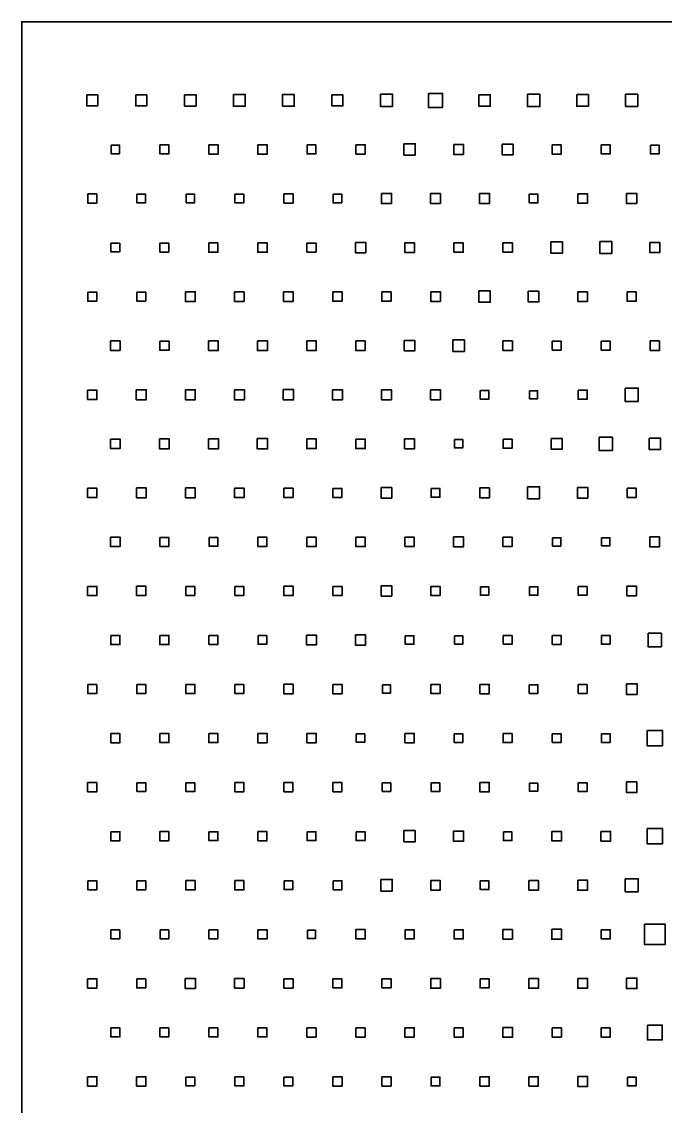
# Model space of a CAD drawing. Header units: inches. Extents: x 0 to 29.7, y -29.7 to 0.
# Drawn here: x 0 to 8.85, y -14.9 to 0 of the extents above; entities that cross this region are included whole.
import ezdxf

# ---------------------------------------------------------------- set-up
doc = ezdxf.new("R2010")
doc.units = ezdxf.units.IN
doc.header["$MEASUREMENT"] = 0
doc.layers.add('Layer 1', color=7, linetype='Continuous')

# ---------------------------------------------------------------- blocks, each defined once
blk = doc.blocks.new('block 2')
at = {"layer": 'Layer 1', "color": 7, "lineweight": 35}
for points in [[(0.895, -1.007), (1.045, -1.007), (1.045, -1.157), (0.895, -1.157), (0.895, -1.007)], [(1.568, -1.006), (1.719, -1.006), (1.719, -1.157), (1.568, -1.157), (1.568, -1.006)], [(2.239, -1.003), (2.396, -1.003), (2.396, -1.16), (2.239, -1.16), (2.239, -1.003)], [(2.911, -1), (3.073, -1), (3.073, -1.163), (2.911, -1.163), (2.911, -1)], [(3.586, -1.002), (3.745, -1.002), (3.745, -1.161), (3.586, -1.161), (3.586, -1.002)], [(4.264, -1.006), (4.415, -1.006), (4.415, -1.157), (4.264, -1.157), (4.264, -1.006)], [(4.93, -0.998), (5.097, -0.998), (5.097, -1.165), (4.93, -1.165), (4.93, -0.998)], [(5.591, -0.985), (5.784, -0.985), (5.784, -1.178), (5.591, -1.178), (5.591, -0.985)], [(6.283, -1.003), (6.441, -1.003), (6.441, -1.161), (6.283, -1.161), (6.283, -1.003)], [(6.95, -0.996), (7.122, -0.996), (7.122, -1.167), (6.95, -1.167), (6.95, -0.996)], [(7.629, -1.001), (7.79, -1.001), (7.79, -1.162), (7.629, -1.162), (7.629, -1.001)], [(8.3, -0.998), (8.467, -0.998), (8.467, -1.165), (8.3, -1.165), (8.3, -0.998)], [(1.228, -1.696), (1.346, -1.696), (1.346, -1.815), (1.228, -1.815), (1.228, -1.696)], [(1.899, -1.694), (2.023, -1.694), (2.023, -1.817), (1.899, -1.817), (1.899, -1.694)], [(2.571, -1.692), (2.699, -1.692), (2.699, -1.819), (2.571, -1.819), (2.571, -1.692)], [(3.244, -1.691), (3.374, -1.691), (3.374, -1.82), (3.244, -1.82), (3.244, -1.691)], [(3.922, -1.694), (4.044, -1.694), (4.044, -1.817), (3.922, -1.817), (3.922, -1.694)], [(4.593, -1.691), (4.721, -1.691), (4.721, -1.82), (4.593, -1.82), (4.593, -1.691)], [(5.253, -1.678), (5.409, -1.678), (5.409, -1.834), (5.253, -1.834), (5.253, -1.678)], [(5.938, -1.688), (6.072, -1.688), (6.072, -1.823), (5.938, -1.823), (5.938, -1.688)], [(6.604, -1.681), (6.754, -1.681), (6.754, -1.83), (6.604, -1.83), (6.604, -1.681)], [(7.29, -1.693), (7.415, -1.693), (7.415, -1.818), (7.29, -1.818), (7.29, -1.693)], [(7.965, -1.694), (8.089, -1.694), (8.089, -1.817), (7.965, -1.817), (7.965, -1.694)], [(8.641, -1.696), (8.761, -1.696), (8.761, -1.816), (8.641, -1.816), (8.641, -1.696)], [(0.907, -2.367), (1.032, -2.367), (1.032, -2.492), (0.907, -2.492), (0.907, -2.367)], [(1.584, -2.37), (1.703, -2.37), (1.703, -2.489), (1.584, -2.489), (1.584, -2.37)], [(2.259, -2.371), (2.376, -2.371), (2.376, -2.488), (2.259, -2.488), (2.259, -2.371)], [(2.93, -2.368), (3.053, -2.368), (3.053, -2.491), (2.93, -2.491), (2.93, -2.368)], [(3.603, -2.367), (3.729, -2.367), (3.729, -2.493), (3.603, -2.493), (3.603, -2.367)], [(4.28, -2.37), (4.4, -2.37), (4.4, -2.49), (4.28, -2.49), (4.28, -2.37)], [(4.944, -2.36), (5.083, -2.36), (5.083, -2.499), (4.944, -2.499), (4.944, -2.36)], [(5.619, -2.361), (5.756, -2.361), (5.756, -2.498), (5.619, -2.498), (5.619, -2.361)], [(6.293, -2.361), (6.431, -2.361), (6.431, -2.499), (6.293, -2.499), (6.293, -2.361)], [(6.975, -2.369), (7.096, -2.369), (7.096, -2.49), (6.975, -2.49), (6.975, -2.369)], [(7.645, -2.365), (7.775, -2.365), (7.775, -2.495), (7.645, -2.495), (7.645, -2.365)], [(8.314, -2.36), (8.454, -2.36), (8.454, -2.5), (8.314, -2.5), (8.314, -2.36)], [(1.227, -3.044), (1.347, -3.044), (1.347, -3.164), (1.227, -3.164), (1.227, -3.044)], [(1.899, -3.042), (2.022, -3.042), (2.022, -3.165), (1.899, -3.165), (1.899, -3.042)], [(2.571, -3.04), (2.698, -3.04), (2.698, -3.167), (2.571, -3.167), (2.571, -3.04)], [(3.244, -3.039), (3.374, -3.039), (3.374, -3.169), (3.244, -3.169), (3.244, -3.039)], [(3.92, -3.041), (4.045, -3.041), (4.045, -3.166), (3.92, -3.166), (3.92, -3.041)], [(4.586, -3.032), (4.728, -3.032), (4.728, -3.175), (4.586, -3.175), (4.586, -3.032)], [(5.265, -3.038), (5.397, -3.038), (5.397, -3.17), (5.265, -3.17), (5.265, -3.038)], [(5.941, -3.04), (6.069, -3.04), (6.069, -3.168), (5.941, -3.168), (5.941, -3.04)], [(6.614, -3.038), (6.744, -3.038), (6.744, -3.169), (6.614, -3.169), (6.614, -3.038)], [(7.274, -3.025), (7.432, -3.025), (7.432, -3.182), (7.274, -3.182), (7.274, -3.025)], [(7.945, -3.022), (8.109, -3.022), (8.109, -3.185), (7.945, -3.185), (7.945, -3.022)], [(8.633, -3.036), (8.769, -3.036), (8.769, -3.172), (8.633, -3.172), (8.633, -3.036)], [(0.907, -3.715), (1.032, -3.715), (1.032, -3.841), (0.907, -3.841), (0.907, -3.715)], [(1.581, -3.715), (1.706, -3.715), (1.706, -3.84), (1.581, -3.84), (1.581, -3.715)], [(2.25, -3.71), (2.385, -3.71), (2.385, -3.845), (2.25, -3.845), (2.25, -3.71)], [(2.926, -3.712), (3.057, -3.712), (3.057, -3.843), (2.926, -3.843), (2.926, -3.712)], [(3.6, -3.712), (3.732, -3.712), (3.732, -3.844), (3.6, -3.844), (3.6, -3.712)], [(4.275, -3.713), (4.404, -3.713), (4.404, -3.842), (4.275, -3.842), (4.275, -3.713)], [(4.949, -3.713), (5.078, -3.713), (5.078, -3.842), (4.949, -3.842), (4.949, -3.713)], [(5.621, -3.711), (5.754, -3.711), (5.754, -3.844), (5.621, -3.844), (5.621, -3.711)], [(6.284, -3.7), (6.44, -3.7), (6.44, -3.855), (6.284, -3.855), (6.284, -3.7)], [(6.963, -3.705), (7.108, -3.705), (7.108, -3.85), (6.963, -3.85), (6.963, -3.705)], [(7.644, -3.712), (7.776, -3.712), (7.776, -3.844), (7.644, -3.844), (7.644, -3.712)], [(8.32, -3.714), (8.447, -3.714), (8.447, -3.841), (8.32, -3.841), (8.32, -3.714)], [(1.222, -4.387), (1.352, -4.387), (1.352, -4.517), (1.222, -4.517), (1.222, -4.387)], [(1.897, -4.388), (2.025, -4.388), (2.025, -4.515), (1.897, -4.515), (1.897, -4.388)], [(2.569, -4.386), (2.701, -4.386), (2.701, -4.518), (2.569, -4.518), (2.569, -4.386)], [(3.24, -4.383), (3.377, -4.383), (3.377, -4.52), (3.24, -4.52), (3.24, -4.383)], [(3.918, -4.387), (4.048, -4.387), (4.048, -4.517), (3.918, -4.517), (3.918, -4.387)], [(4.592, -4.387), (4.721, -4.387), (4.721, -4.516), (4.592, -4.516), (4.592, -4.387)], [(5.259, -4.379), (5.403, -4.379), (5.403, -4.524), (5.259, -4.524), (5.259, -4.379)], [(5.926, -4.373), (6.084, -4.373), (6.084, -4.531), (5.926, -4.531), (5.926, -4.373)], [(6.613, -4.386), (6.745, -4.386), (6.745, -4.518), (6.613, -4.518), (6.613, -4.386)], [(7.293, -4.392), (7.413, -4.392), (7.413, -4.512), (7.293, -4.512), (7.293, -4.392)], [(7.966, -4.391), (8.088, -4.391), (8.088, -4.512), (7.966, -4.512), (7.966, -4.391)], [(8.636, -4.387), (8.766, -4.387), (8.766, -4.517), (8.636, -4.517), (8.636, -4.387)], [(0.905, -5.061), (1.034, -5.061), (1.034, -5.19), (0.905, -5.19), (0.905, -5.061)], [(1.575, -5.057), (1.712, -5.057), (1.712, -5.194), (1.575, -5.194), (1.575, -5.057)], [(2.25, -5.058), (2.386, -5.058), (2.386, -5.194), (2.25, -5.194), (2.25, -5.058)], [(2.923, -5.057), (3.061, -5.057), (3.061, -5.195), (2.923, -5.195), (2.923, -5.057)], [(3.595, -5.055), (3.736, -5.055), (3.736, -5.196), (3.595, -5.196), (3.595, -5.055)], [(4.271, -5.057), (4.408, -5.057), (4.408, -5.194), (4.271, -5.194), (4.271, -5.057)], [(4.946, -5.058), (5.082, -5.058), (5.082, -5.194), (4.946, -5.194), (4.946, -5.058)], [(5.619, -5.057), (5.756, -5.057), (5.756, -5.194), (5.619, -5.194), (5.619, -5.057)], [(6.302, -5.066), (6.422, -5.066), (6.422, -5.186), (6.302, -5.186), (6.302, -5.066)], [(7.647, -5.063), (7.772, -5.063), (7.772, -5.188), (7.647, -5.188), (7.647, -5.063)], [(8.292, -5.034), (8.475, -5.034), (8.475, -5.217), (8.292, -5.217), (8.292, -5.034)], [(6.981, -5.071), (7.09, -5.071), (7.09, -5.18), (6.981, -5.18), (6.981, -5.071)], [(1.222, -5.735), (1.352, -5.735), (1.352, -5.865), (1.222, -5.865), (1.222, -5.735)], [(1.893, -5.732), (2.029, -5.732), (2.029, -5.867), (1.893, -5.867), (1.893, -5.732)], [(2.566, -5.731), (2.704, -5.731), (2.704, -5.868), (2.566, -5.868), (2.566, -5.731)], [(3.238, -5.728), (3.38, -5.728), (3.38, -5.871), (3.238, -5.871), (3.238, -5.728)], [(3.917, -5.734), (4.049, -5.734), (4.049, -5.866), (3.917, -5.866), (3.917, -5.734)], [(4.592, -5.735), (4.722, -5.735), (4.722, -5.865), (4.592, -5.865), (4.592, -5.735)], [(5.263, -5.732), (5.399, -5.732), (5.399, -5.867), (5.263, -5.867), (5.263, -5.732)], [(5.947, -5.742), (6.062, -5.742), (6.062, -5.857), (5.947, -5.857), (5.947, -5.742)], [(6.617, -5.738), (6.741, -5.738), (6.741, -5.861), (6.617, -5.861), (6.617, -5.738)], [(7.278, -5.725), (7.427, -5.725), (7.427, -5.874), (7.278, -5.874), (7.278, -5.725)], [(7.936, -5.709), (8.118, -5.709), (8.118, -5.891), (7.936, -5.891), (7.936, -5.709)], [(8.623, -5.722), (8.779, -5.722), (8.779, -5.878), (8.623, -5.878), (8.623, -5.722)], [(1.576, -6.406), (1.712, -6.406), (1.712, -6.542), (1.576, -6.542), (1.576, -6.406)], [(2.25, -6.406), (2.385, -6.406), (2.385, -6.541), (2.25, -6.541), (2.25, -6.406)], [(4.942, -6.402), (5.085, -6.402), (5.085, -6.545), (4.942, -6.545), (4.942, -6.402)], [(6.295, -6.407), (6.429, -6.407), (6.429, -6.541), (6.295, -6.541), (6.295, -6.407)], [(6.953, -6.391), (7.118, -6.391), (7.118, -6.556), (6.953, -6.556), (6.953, -6.391)], [(7.637, -6.401), (7.782, -6.401), (7.782, -6.546), (7.637, -6.546), (7.637, -6.401)], [(0.906, -6.41), (1.034, -6.41), (1.034, -6.538), (0.906, -6.538), (0.906, -6.41)], [(2.927, -6.409), (3.057, -6.409), (3.057, -6.539), (2.927, -6.539), (2.927, -6.409)], [(3.602, -6.41), (3.729, -6.41), (3.729, -6.537), (3.602, -6.537), (3.602, -6.41)], [(4.278, -6.412), (4.401, -6.412), (4.401, -6.536), (4.278, -6.536), (4.278, -6.412)], [(5.627, -6.413), (5.748, -6.413), (5.748, -6.534), (5.627, -6.534), (5.627, -6.413)], [(8.321, -6.411), (8.446, -6.411), (8.446, -6.536), (8.321, -6.536), (8.321, -6.411)], [(1.221, -7.082), (1.352, -7.082), (1.352, -7.213), (1.221, -7.213), (1.221, -7.082)], [(1.9, -7.087), (2.022, -7.087), (2.022, -7.209), (1.9, -7.209), (1.9, -7.087)], [(2.575, -7.088), (2.694, -7.088), (2.694, -7.207), (2.575, -7.207), (2.575, -7.088)], [(3.247, -7.085), (3.371, -7.085), (3.371, -7.21), (3.247, -7.21), (3.247, -7.085)], [(3.919, -7.084), (4.047, -7.084), (4.047, -7.212), (3.919, -7.212), (3.919, -7.084)], [(4.593, -7.084), (4.721, -7.084), (4.721, -7.212), (4.593, -7.212), (4.593, -7.084)], [(5.267, -7.084), (5.394, -7.084), (5.394, -7.211), (5.267, -7.211), (5.267, -7.084)], [(5.937, -7.08), (6.073, -7.08), (6.073, -7.215), (5.937, -7.215), (5.937, -7.08)], [(6.615, -7.084), (6.743, -7.084), (6.743, -7.211), (6.615, -7.211), (6.615, -7.084)], [(7.296, -7.091), (7.41, -7.091), (7.41, -7.205), (7.296, -7.205), (7.296, -7.091)], [(7.97, -7.091), (8.084, -7.091), (8.084, -7.204), (7.97, -7.204), (7.97, -7.091)], [(8.633, -7.08), (8.768, -7.08), (8.768, -7.215), (8.633, -7.215), (8.633, -7.08)], [(0.906, -7.759), (1.033, -7.759), (1.033, -7.885), (0.906, -7.885), (0.906, -7.759)], [(1.58, -7.758), (1.707, -7.758), (1.707, -7.885), (1.58, -7.885), (1.58, -7.758)], [(2.256, -7.76), (2.379, -7.76), (2.379, -7.883), (2.256, -7.883), (2.256, -7.76)], [(2.93, -7.76), (3.053, -7.76), (3.053, -7.883), (2.93, -7.883), (2.93, -7.76)], [(3.602, -7.758), (3.73, -7.758), (3.73, -7.886), (3.602, -7.886), (3.602, -7.758)], [(4.277, -7.759), (4.403, -7.759), (4.403, -7.885), (4.277, -7.885), (4.277, -7.759)], [(4.942, -7.75), (5.085, -7.75), (5.085, -7.893), (4.942, -7.893), (4.942, -7.75)], [(5.625, -7.759), (5.751, -7.759), (5.751, -7.885), (5.625, -7.885), (5.625, -7.759)], [(6.304, -7.764), (6.42, -7.764), (6.42, -7.88), (6.304, -7.88), (6.304, -7.764)], [(6.978, -7.764), (7.094, -7.764), (7.094, -7.88), (6.978, -7.88), (6.978, -7.764)], [(7.65, -7.762), (7.77, -7.762), (7.77, -7.881), (7.65, -7.881), (7.65, -7.762)], [(8.318, -7.756), (8.449, -7.756), (8.449, -7.887), (8.318, -7.887), (8.318, -7.756)], [(1.223, -8.432), (1.35, -8.432), (1.35, -8.559), (1.223, -8.559), (1.223, -8.432)], [(1.897, -8.432), (2.024, -8.432), (2.024, -8.559), (1.897, -8.559), (1.897, -8.432)], [(2.574, -8.435), (2.696, -8.435), (2.696, -8.557), (2.574, -8.557), (2.574, -8.435)], [(3.249, -8.436), (3.369, -8.436), (3.369, -8.555), (3.249, -8.555), (3.249, -8.436)], [(3.915, -8.428), (4.051, -8.428), (4.051, -8.564), (3.915, -8.564), (3.915, -8.428)], [(4.587, -8.426), (4.727, -8.426), (4.727, -8.566), (4.587, -8.566), (4.587, -8.426)], [(5.272, -8.437), (5.39, -8.437), (5.39, -8.555), (5.272, -8.555), (5.272, -8.437)], [(5.948, -8.439), (6.062, -8.439), (6.062, -8.553), (5.948, -8.553), (5.948, -8.439)], [(6.619, -8.436), (6.739, -8.436), (6.739, -8.555), (6.619, -8.555), (6.619, -8.436)], [(7.291, -8.434), (7.414, -8.434), (7.414, -8.557), (7.291, -8.557), (7.291, -8.434)], [(7.968, -8.436), (8.086, -8.436), (8.086, -8.555), (7.968, -8.555), (7.968, -8.436)], [(8.609, -8.403), (8.793, -8.403), (8.793, -8.588), (8.609, -8.588), (8.609, -8.403)], [(0.908, -9.108), (1.032, -9.108), (1.032, -9.232), (0.908, -9.232), (0.908, -9.108)], [(1.581, -9.107), (1.706, -9.107), (1.706, -9.232), (1.581, -9.232), (1.581, -9.107)], [(2.254, -9.106), (2.381, -9.106), (2.381, -9.233), (2.254, -9.233), (2.254, -9.106)], [(2.931, -9.109), (3.053, -9.109), (3.053, -9.231), (2.931, -9.231), (2.931, -9.109)], [(3.601, -9.105), (3.73, -9.105), (3.73, -9.235), (3.601, -9.235), (3.601, -9.105)], [(4.275, -9.106), (4.404, -9.106), (4.404, -9.234), (4.275, -9.234), (4.275, -9.106)], [(4.957, -9.114), (5.07, -9.114), (5.07, -9.226), (4.957, -9.226), (4.957, -9.114)], [(5.625, -9.107), (5.75, -9.107), (5.75, -9.232), (5.625, -9.232), (5.625, -9.107)], [(6.298, -9.106), (6.426, -9.106), (6.426, -9.234), (6.298, -9.234), (6.298, -9.106)], [(6.976, -9.11), (7.096, -9.11), (7.096, -9.23), (6.976, -9.23), (6.976, -9.11)], [(7.649, -9.109), (7.77, -9.109), (7.77, -9.23), (7.649, -9.23), (7.649, -9.109)], [(8.311, -9.097), (8.457, -9.097), (8.457, -9.243), (8.311, -9.243), (8.311, -9.097)], [(1.224, -9.781), (1.35, -9.781), (1.35, -9.907), (1.224, -9.907), (1.224, -9.781)], [(1.899, -9.782), (2.023, -9.782), (2.023, -9.906), (1.899, -9.906), (1.899, -9.782)], [(2.572, -9.781), (2.697, -9.781), (2.697, -9.906), (2.572, -9.906), (2.572, -9.781)], [(3.245, -9.78), (3.372, -9.78), (3.372, -9.907), (3.245, -9.907), (3.245, -9.78)], [(3.918, -9.779), (4.048, -9.779), (4.048, -9.908), (3.918, -9.908), (3.918, -9.779)], [(4.599, -9.786), (4.715, -9.786), (4.715, -9.901), (4.599, -9.901), (4.599, -9.786)], [(5.267, -9.78), (5.395, -9.78), (5.395, -9.908), (5.267, -9.908), (5.267, -9.78)], [(5.946, -9.785), (6.063, -9.785), (6.063, -9.902), (5.946, -9.902), (5.946, -9.785)], [(6.617, -9.782), (6.741, -9.782), (6.741, -9.906), (6.617, -9.906), (6.617, -9.782)], [(7.293, -9.784), (7.413, -9.784), (7.413, -9.904), (7.293, -9.904), (7.293, -9.784)], [(7.967, -9.784), (8.087, -9.784), (8.087, -9.903), (7.967, -9.903), (7.967, -9.784)], [(8.595, -9.738), (8.807, -9.738), (8.807, -9.95), (8.595, -9.95), (8.595, -9.738)], [(0.906, -10.454), (1.033, -10.454), (1.033, -10.582), (0.906, -10.582), (0.906, -10.454)], [(1.583, -10.457), (1.704, -10.457), (1.704, -10.578), (1.583, -10.578), (1.583, -10.457)], [(2.257, -10.457), (2.378, -10.457), (2.378, -10.578), (2.257, -10.578), (2.257, -10.457)], [(2.929, -10.456), (3.054, -10.456), (3.054, -10.58), (2.929, -10.58), (2.929, -10.456)], [(3.604, -10.456), (3.727, -10.456), (3.727, -10.58), (3.604, -10.58), (3.604, -10.456)], [(4.277, -10.455), (4.402, -10.455), (4.402, -10.581), (4.277, -10.581), (4.277, -10.455)], [(4.955, -10.459), (5.073, -10.459), (5.073, -10.577), (4.955, -10.577), (4.955, -10.459)], [(5.629, -10.459), (5.747, -10.459), (5.747, -10.577), (5.629, -10.577), (5.629, -10.459)], [(6.297, -10.453), (6.427, -10.453), (6.427, -10.583), (6.297, -10.583), (6.297, -10.453)], [(6.979, -10.461), (7.093, -10.461), (7.093, -10.575), (6.979, -10.575), (6.979, -10.461)], [(7.649, -10.457), (7.771, -10.457), (7.771, -10.579), (7.649, -10.579), (7.649, -10.457)], [(8.312, -10.446), (8.456, -10.446), (8.456, -10.59), (8.312, -10.59), (8.312, -10.446)], [(1.225, -11.13), (1.349, -11.13), (1.349, -11.254), (1.225, -11.254), (1.225, -11.13)], [(1.898, -11.129), (2.024, -11.129), (2.024, -11.255), (1.898, -11.255), (1.898, -11.129)], [(2.574, -11.131), (2.696, -11.131), (2.696, -11.253), (2.574, -11.253), (2.574, -11.131)], [(3.246, -11.129), (3.371, -11.129), (3.371, -11.254), (3.246, -11.254), (3.246, -11.129)], [(3.922, -11.131), (4.043, -11.131), (4.043, -11.252), (3.922, -11.252), (3.922, -11.131)], [(4.595, -11.13), (4.719, -11.13), (4.719, -11.253), (4.595, -11.253), (4.595, -11.13)], [(5.254, -11.115), (5.408, -11.115), (5.408, -11.269), (5.254, -11.269), (5.254, -11.115)], [(5.935, -11.122), (6.074, -11.122), (6.074, -11.261), (5.935, -11.261), (5.935, -11.122)], [(6.62, -11.133), (6.738, -11.133), (6.738, -11.251), (6.62, -11.251), (6.62, -11.133)], [(7.287, -11.126), (7.418, -11.126), (7.418, -11.257), (7.287, -11.257), (7.287, -11.126)], [(7.961, -11.126), (8.093, -11.126), (8.093, -11.258), (7.961, -11.258), (7.961, -11.126)], [(8.597, -11.088), (8.805, -11.088), (8.805, -11.296), (8.597, -11.296), (8.597, -11.088)], [(0.908, -11.804), (1.031, -11.804), (1.031, -11.928), (0.908, -11.928), (0.908, -11.804)], [(1.581, -11.803), (1.706, -11.803), (1.706, -11.929), (1.581, -11.929), (1.581, -11.803)], [(2.254, -11.802), (2.382, -11.802), (2.382, -11.93), (2.254, -11.93), (2.254, -11.802)], [(2.928, -11.802), (3.055, -11.802), (3.055, -11.929), (2.928, -11.929), (2.928, -11.802)], [(3.606, -11.806), (3.726, -11.806), (3.726, -11.926), (3.606, -11.926), (3.606, -11.806)], [(4.279, -11.805), (4.401, -11.805), (4.401, -11.927), (4.279, -11.927), (4.279, -11.805)], [(4.934, -11.786), (5.094, -11.786), (5.094, -11.946), (4.934, -11.946), (4.934, -11.786)], [(5.623, -11.801), (5.753, -11.801), (5.753, -11.931), (5.623, -11.931), (5.623, -11.801)], [(6.302, -11.806), (6.422, -11.806), (6.422, -11.926), (6.302, -11.926), (6.302, -11.806)], [(6.969, -11.799), (7.103, -11.799), (7.103, -11.933), (6.969, -11.933), (6.969, -11.799)], [(7.642, -11.798), (7.778, -11.798), (7.778, -11.934), (7.642, -11.934), (7.642, -11.798)], [(8.294, -11.776), (8.474, -11.776), (8.474, -11.956), (8.294, -11.956), (8.294, -11.776)], [(1.226, -12.479), (1.347, -12.479), (1.347, -12.601), (1.226, -12.601), (1.226, -12.479)], [(1.901, -12.48), (2.021, -12.48), (2.021, -12.6), (1.901, -12.6), (1.901, -12.48)], [(2.574, -12.479), (2.696, -12.479), (2.696, -12.601), (2.574, -12.601), (2.574, -12.479)], [(3.246, -12.477), (3.372, -12.477), (3.372, -12.603), (3.246, -12.603), (3.246, -12.477)], [(3.926, -12.483), (4.04, -12.483), (4.04, -12.597), (3.926, -12.597), (3.926, -12.483)], [(4.593, -12.476), (4.721, -12.476), (4.721, -12.604), (4.593, -12.604), (4.593, -12.476)], [(5.269, -12.478), (5.393, -12.478), (5.393, -12.602), (5.269, -12.602), (5.269, -12.478)], [(5.942, -12.477), (6.068, -12.477), (6.068, -12.602), (5.942, -12.602), (5.942, -12.477)], [(6.614, -12.475), (6.744, -12.475), (6.744, -12.605), (6.614, -12.605), (6.614, -12.475)], [(7.284, -12.471), (7.421, -12.471), (7.421, -12.608), (7.284, -12.608), (7.284, -12.471)], [(7.965, -12.478), (8.089, -12.478), (8.089, -12.602), (7.965, -12.602), (7.965, -12.478)], [(8.56, -12.399), (8.842, -12.399), (8.842, -12.681), (8.56, -12.681), (8.56, -12.399)], [(0.905, -13.15), (1.034, -13.15), (1.034, -13.278), (0.905, -13.278), (0.905, -13.15)], [(1.582, -13.152), (1.705, -13.152), (1.705, -13.276), (1.582, -13.276), (1.582, -13.152)], [(2.248, -13.145), (2.387, -13.145), (2.387, -13.283), (2.248, -13.283), (2.248, -13.145)], [(2.926, -13.148), (3.057, -13.148), (3.057, -13.279), (2.926, -13.279), (2.926, -13.148)], [(3.602, -13.15), (3.729, -13.15), (3.729, -13.278), (3.602, -13.278), (3.602, -13.15)], [(4.277, -13.152), (4.402, -13.152), (4.402, -13.276), (4.277, -13.276), (4.277, -13.152)], [(4.951, -13.151), (5.077, -13.151), (5.077, -13.277), (4.951, -13.277), (4.951, -13.151)], [(5.622, -13.148), (5.754, -13.148), (5.754, -13.28), (5.622, -13.28), (5.622, -13.148)], [(6.299, -13.151), (6.424, -13.151), (6.424, -13.276), (6.299, -13.276), (6.299, -13.151)], [(6.969, -13.147), (7.102, -13.147), (7.102, -13.281), (6.969, -13.281), (6.969, -13.147)], [(7.643, -13.147), (7.777, -13.147), (7.777, -13.281), (7.643, -13.281), (7.643, -13.147)], [(8.312, -13.142), (8.455, -13.142), (8.455, -13.286), (8.312, -13.286), (8.312, -13.142)], [(1.224, -13.825), (1.349, -13.825), (1.349, -13.95), (1.224, -13.95), (1.224, -13.825)], [(1.9, -13.827), (2.022, -13.827), (2.022, -13.949), (1.9, -13.949), (1.9, -13.827)], [(2.573, -13.826), (2.697, -13.826), (2.697, -13.95), (2.573, -13.95), (2.573, -13.826)], [(3.247, -13.826), (3.371, -13.826), (3.371, -13.95), (3.247, -13.95), (3.247, -13.826)], [(3.92, -13.825), (4.046, -13.825), (4.046, -13.951), (3.92, -13.951), (3.92, -13.825)], [(4.594, -13.825), (4.72, -13.825), (4.72, -13.951), (4.594, -13.951), (4.594, -13.825)], [(5.267, -13.824), (5.395, -13.824), (5.395, -13.952), (5.267, -13.952), (5.267, -13.824)], [(5.942, -13.825), (6.068, -13.825), (6.068, -13.951), (5.942, -13.951), (5.942, -13.825)], [(6.612, -13.821), (6.746, -13.821), (6.746, -13.955), (6.612, -13.955), (6.612, -13.821)], [(7.289, -13.824), (7.417, -13.824), (7.417, -13.952), (7.289, -13.952), (7.289, -13.824)], [(7.964, -13.825), (8.09, -13.825), (8.09, -13.951), (7.964, -13.951), (7.964, -13.825)], [(8.599, -13.786), (8.803, -13.786), (8.803, -13.99), (8.599, -13.99), (8.599, -13.786)], [(0.905, -14.497), (1.034, -14.497), (1.034, -14.626), (0.905, -14.626), (0.905, -14.497)], [(1.58, -14.498), (1.707, -14.498), (1.707, -14.625), (1.58, -14.625), (1.58, -14.498)], [(2.257, -14.501), (2.379, -14.501), (2.379, -14.623), (2.257, -14.623), (2.257, -14.501)], [(2.93, -14.5), (3.054, -14.5), (3.054, -14.624), (2.93, -14.624), (2.93, -14.5)], [(3.605, -14.501), (3.726, -14.501), (3.726, -14.622), (3.605, -14.622), (3.605, -14.501)], [(4.276, -14.499), (4.403, -14.499), (4.403, -14.625), (4.276, -14.625), (4.276, -14.499)], [(4.951, -14.499), (5.077, -14.499), (5.077, -14.625), (4.951, -14.625), (4.951, -14.499)], [(5.627, -14.501), (5.749, -14.501), (5.749, -14.623), (5.627, -14.623), (5.627, -14.501)], [(6.297, -14.497), (6.426, -14.497), (6.426, -14.626), (6.297, -14.626), (6.297, -14.497)], [(6.971, -14.497), (7.1, -14.497), (7.1, -14.626), (6.971, -14.626), (6.971, -14.497)], [(7.642, -14.494), (7.778, -14.494), (7.778, -14.63), (7.642, -14.63), (7.642, -14.494)], [(8.324, -14.502), (8.444, -14.502), (8.444, -14.622), (8.324, -14.622), (8.324, -14.502)]]:
    blk.add_lwpolyline(points, dxfattribs=at)

msp = doc.modelspace()

# ---------------------------------------------------------------- linework, layer by layer
at = {"layer": 'Layer 1', "color": 7, "lineweight": 35}
msp.add_lwpolyline([(29.7, -29.7), (0, -29.7), (0, 0), (29.7, 0), (29.7, -29.7)], dxfattribs=at)

# ---------------------------------------------------------------- block references
at = {"layer": 'Layer 1'}
msp.add_blockref('block 2', (0, 0), dxfattribs=at)

doc.saveas('drawing.dxf')
